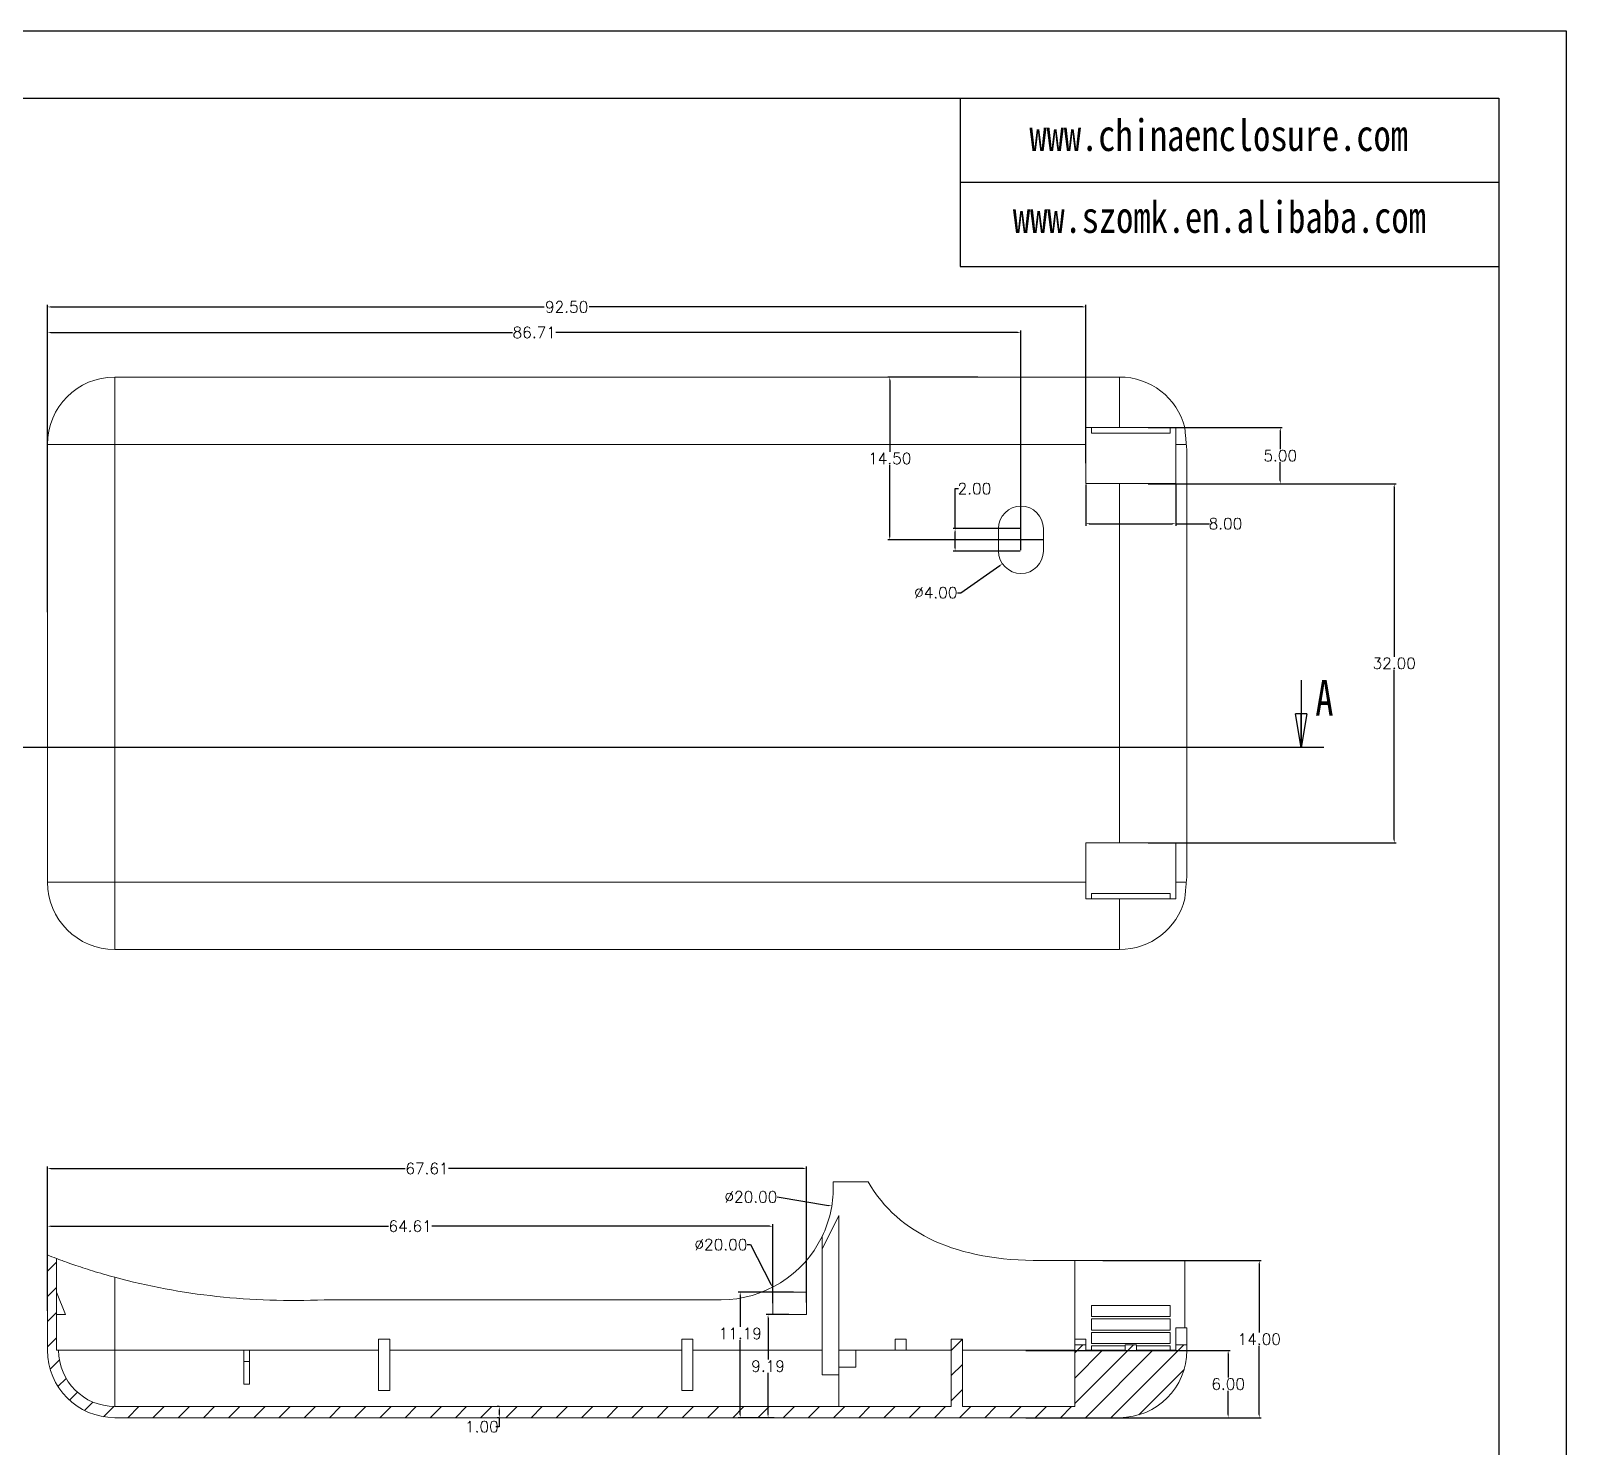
# Model space of a CAD drawing. Header units: inches. Extents: x 1531 to 2581, y 452 to 704.
# Drawn here: x 2444.5 to 2581.3, y 578.1 to 704.3 of the extents above; entities that cross this region are included whole.
import ezdxf

# ---------------------------------------------------------------- set-up
doc = ezdxf.new("R2010")
doc.units = ezdxf.units.IN
doc.header["$LTSCALE"] = 15
doc.layers.add('文字', color=81, linetype='Continuous')
doc.styles.add('SLDTEXTSTYLE0', font='TXT', dxfattribs={"width": 0.75})
doc.styles.get("Standard").update_dxf_attribs({"font": 'txt', "bigfont": 'gbcbig.shx'})
doc.styles.add('宋体', font='', dxfattribs={"width": 0.8, "height": 3.5})
doc.styles.get('宋体').set_extended_font_data('SimSun')
doc.dimstyles.new('1.5', dxfattribs={"dimtxt": 1, "dimasz": 0.3, "dimexe": 0.18, "dimexo": 0.0625, "dimgap": 0.09, "dimtad": 0, "dimtih": 1, "dimtoh": 1, "dimzin": 0, "dimdsep": 46, "dimtxsty": 'Standard', "dimcen": 0, "dimadec": 0, "dimazin": 2, "dimtfac": 1, "dimtofl": 0, "dimtmove": 0, "dimatfit": 3, "dimfxl": 1, "dimtolj": 1, "dimtzin": 0, "dimarcsym": 0})

# ---------------------------------------------------------------- blocks, each defined once
blk = doc.blocks.new('_CLOSED')
at = {"color": 0, "linetype": 'ByBlock', "lineweight": -2}
for p, q in [((-1, 0.166667), (0, 0)), ((-1, 0.166667), (-1, -0.166667)), ((0, 0), (-1, -0.166667)), ((0, 0), (-1, 0))]:
    blk.add_line(p, q, dxfattribs=at)
blk = doc.blocks.new('*D312')
at = {"color": 0, "lineweight": -2}
for p, q in [((2445.98, 652.51), (2445.98, 677.62)), ((2446.28, 677.44), (2487.41, 677.44)), ((2532.39, 677.44), (2491.26, 677.44)), ((2532.69, 658.03), (2532.69, 677.62))]:
    blk.add_line(p, q, dxfattribs=at)
at = {"color": 0}
for points in [[(2446.28, 677.49), (2446.28, 677.39), (2445.98, 677.44)], [(2532.39, 677.49), (2532.39, 677.39), (2532.69, 677.44)]]:
    blk.add_solid(points, dxfattribs=at)
at = {"layer": 'Defpoints', "color": 0}
for p in [(2445.98, 677.44), (2532.69, 657.96), (2445.98, 652.45)]:
    blk.add_point(p, dxfattribs=at)
at = {"color": 0, "insert": (2489.34, 677.44), "char_height": 1, "attachment_point": 5}
blk.add_mtext('\\A1;86.71', dxfattribs=at)
blk = doc.blocks.new('*D313')
at = {"color": 0, "lineweight": -2}
for p, q in [((2445.98, 652.51), (2445.98, 679.89)), ((2538.48, 665.78), (2538.48, 679.89)), ((2446.28, 679.71), (2490.22, 679.71)), ((2538.18, 679.71), (2494.24, 679.71))]:
    blk.add_line(p, q, dxfattribs=at)
at = {"color": 0}
for points in [[(2446.28, 679.76), (2446.28, 679.66), (2445.98, 679.71)], [(2538.18, 679.76), (2538.18, 679.66), (2538.48, 679.71)]]:
    blk.add_solid(points, dxfattribs=at)
at = {"layer": 'Defpoints', "color": 0}
for p in [(2445.98, 679.71), (2538.48, 665.71), (2445.98, 652.45)]:
    blk.add_point(p, dxfattribs=at)
at = {"color": 0, "insert": (2492.23, 679.71), "char_height": 1, "attachment_point": 5}
blk.add_mtext('\\A1;92.50', dxfattribs=at)
blk = doc.blocks.new('*D314')
at = {"color": 0, "lineweight": -2}
for p, q in [((2538.48, 663.9), (2538.48, 660.22)), ((2546.48, 663.9), (2546.48, 660.22)), ((2538.78, 660.4), (2546.18, 660.4)), ((2546.48, 660.4), (2549.49, 660.4))]:
    blk.add_line(p, q, dxfattribs=at)
at = {"color": 0}
for points in [[(2538.78, 660.45), (2538.78, 660.35), (2538.48, 660.4)], [(2546.18, 660.45), (2546.18, 660.35), (2546.48, 660.4)]]:
    blk.add_solid(points, dxfattribs=at)
at = {"layer": 'Defpoints', "color": 0}
for p in [(2538.48, 663.96), (2546.48, 663.96), (2546.48, 660.4)]:
    blk.add_point(p, dxfattribs=at)
at = {"color": 0, "insert": (2550.91, 660.4), "char_height": 1, "attachment_point": 5}
blk.add_mtext('\\A1;8.00', dxfattribs=at)
blk = doc.blocks.new('*D315')
at = {"color": 0, "lineweight": -2}
for p, q in [((2544.04, 668.96), (2555.97, 668.96)), ((2555.79, 668.66), (2555.79, 667.05)), ((2555.79, 664.26), (2555.79, 665.87)), ((2544.04, 663.96), (2555.97, 663.96))]:
    blk.add_line(p, q, dxfattribs=at)
at = {"color": 0}
for points in [[(2555.74, 668.66), (2555.84, 668.66), (2555.79, 668.96)], [(2555.74, 664.26), (2555.84, 664.26), (2555.79, 663.96)]]:
    blk.add_solid(points, dxfattribs=at)
at = {"layer": 'Defpoints', "color": 0}
for p in [(2543.98, 668.96), (2555.79, 668.96), (2543.98, 663.96)]:
    blk.add_point(p, dxfattribs=at)
at = {"color": 0, "insert": (2555.79, 666.46), "char_height": 1, "attachment_point": 5}
blk.add_mtext('\\A1;5.00', dxfattribs=at)
blk = doc.blocks.new('*D316')
at = {"color": 0, "lineweight": -2}
for p, q in [((2545.1, 663.96), (2566.12, 663.96)), ((2565.94, 663.66), (2565.94, 648.55)), ((2565.94, 632.26), (2565.94, 647.37)), ((2544.04, 631.96), (2566.12, 631.96))]:
    blk.add_line(p, q, dxfattribs=at)
at = {"color": 0}
for points in [[(2565.89, 663.66), (2565.99, 663.66), (2565.94, 663.96)], [(2565.89, 632.26), (2565.99, 632.26), (2565.94, 631.96)]]:
    blk.add_solid(points, dxfattribs=at)
at = {"layer": 'Defpoints', "color": 0}
for p in [(2545.04, 663.96), (2543.98, 631.96), (2565.94, 631.96)]:
    blk.add_point(p, dxfattribs=at)
at = {"color": 0, "insert": (2565.94, 647.96), "char_height": 1, "attachment_point": 5}
blk.add_mtext('\\A1;32.00', dxfattribs=at)
blk = doc.blocks.new('*D317')
at = {"color": 0, "lineweight": -2}
for p, q in [((2528.84, 673.46), (2520.83, 673.46)), ((2521.01, 673.16), (2521.01, 666.8)), ((2521.01, 659.26), (2521.01, 665.62)), ((2534.63, 658.96), (2520.83, 658.96))]:
    blk.add_line(p, q, dxfattribs=at)
at = {"color": 0}
for points in [[(2520.96, 673.16), (2521.06, 673.16), (2521.01, 673.46)], [(2520.96, 659.26), (2521.06, 659.26), (2521.01, 658.96)]]:
    blk.add_solid(points, dxfattribs=at)
at = {"layer": 'Defpoints', "color": 0}
for p in [(2521.01, 673.46), (2528.9, 673.46), (2534.69, 658.96)]:
    blk.add_point(p, dxfattribs=at)
at = {"color": 0, "insert": (2521.01, 666.21), "char_height": 1, "attachment_point": 5}
blk.add_mtext('\\A1;14.50', dxfattribs=at)
blk = doc.blocks.new('*D318')
at = {"color": 0, "lineweight": -2}
for p, q in [((2527.34, 654.25), (2530.8, 656.66)), ((2527.04, 654.25), (2527.34, 654.25))]:
    blk.add_line(p, q, dxfattribs=at)
at = {"color": 0}
blk.add_solid([(2530.77, 656.7), (2530.83, 656.61), (2531.05, 656.83)], dxfattribs=at)
at = {"layer": 'Defpoints', "color": 0}
for p in [(2534.34, 659.1), (2531.05, 656.83)]:
    blk.add_point(p, dxfattribs=at)
at = {"color": 0, "insert": (2525.11, 654.25), "char_height": 1, "attachment_point": 5}
blk.add_mtext('\\A1;∅4.00', dxfattribs=at)
blk = doc.blocks.new('*D319')
at = {"color": 0, "lineweight": -2}
for p, q in [((2526.83, 659.96), (2526.83, 663.52)), ((2526.83, 663.52), (2527.13, 663.52)), ((2532.63, 659.96), (2526.65, 659.96)), ((2526.83, 658.26), (2526.83, 659.66)), ((2532.63, 657.96), (2526.65, 657.96))]:
    blk.add_line(p, q, dxfattribs=at)
at = {"color": 0}
for points in [[(2526.78, 659.66), (2526.88, 659.66), (2526.83, 659.96)], [(2526.78, 658.26), (2526.88, 658.26), (2526.83, 657.96)]]:
    blk.add_solid(points, dxfattribs=at)
at = {"layer": 'Defpoints', "color": 0}
for p in [(2532.69, 659.96), (2526.83, 657.96), (2532.69, 657.96)]:
    blk.add_point(p, dxfattribs=at)
at = {"color": 0, "insert": (2528.55, 663.52), "char_height": 1, "attachment_point": 5}
blk.add_mtext('\\A1;2.00', dxfattribs=at)
blk = doc.blocks.new('*D320')
at = {"color": 0, "lineweight": -2}
for p, q in [((2486.23, 581.75), (2486.05, 581.75)), ((2486.23, 581.45), (2486.23, 581.05)), ((2486.23, 579.95), (2485.93, 579.95)), ((2486.23, 580.75), (2486.05, 580.75)), ((2486.23, 580.75), (2486.23, 579.95))]:
    blk.add_line(p, q, dxfattribs=at)
at = {"color": 0}
for points in [[(2486.18, 581.45), (2486.28, 581.45), (2486.23, 581.75)], [(2486.18, 581.05), (2486.28, 581.05), (2486.23, 580.75)]]:
    blk.add_solid(points, dxfattribs=at)
at = {"layer": 'Defpoints', "color": 0}
for p in [(2486.29, 581.75), (2486.23, 580.75), (2486.29, 580.75)]:
    blk.add_point(p, dxfattribs=at)
at = {"color": 0, "insert": (2484.68, 579.95), "char_height": 1, "attachment_point": 5}
blk.add_mtext('\\A1;1.00', dxfattribs=at)
blk = doc.blocks.new('*D321')
at = {"color": 0, "lineweight": -2}
for p, q in [((2512.03, 589.94), (2509.99, 589.94)), ((2510.17, 589.64), (2510.17, 585.94)), ((2510.17, 581.05), (2510.17, 584.76)), ((2510.72, 580.75), (2509.99, 580.75))]:
    blk.add_line(p, q, dxfattribs=at)
at = {"color": 0}
for points in [[(2510.12, 589.64), (2510.22, 589.64), (2510.17, 589.94)], [(2510.12, 581.05), (2510.22, 581.05), (2510.17, 580.75)]]:
    blk.add_solid(points, dxfattribs=at)
at = {"layer": 'Defpoints', "color": 0}
for p in [(2512.09, 589.94), (2510.17, 580.75), (2510.78, 580.75)]:
    blk.add_point(p, dxfattribs=at)
at = {"color": 0, "insert": (2510.17, 585.35), "char_height": 1, "attachment_point": 5}
blk.add_mtext('\\A1;9.19', dxfattribs=at)
blk = doc.blocks.new('*D322')
at = {"color": 0, "lineweight": -2}
for p, q in [((2512.43, 591.94), (2507.51, 591.94)), ((2507.69, 591.64), (2507.69, 588.85)), ((2507.69, 581.05), (2507.69, 587.67)), ((2510.72, 580.75), (2507.51, 580.75))]:
    blk.add_line(p, q, dxfattribs=at)
at = {"color": 0}
for points in [[(2507.64, 591.64), (2507.74, 591.64), (2507.69, 591.94)], [(2507.64, 581.05), (2507.74, 581.05), (2507.69, 580.75)]]:
    blk.add_solid(points, dxfattribs=at)
at = {"layer": 'Defpoints', "color": 0}
for p in [(2512.49, 591.94), (2507.69, 580.75), (2510.78, 580.75)]:
    blk.add_point(p, dxfattribs=at)
at = {"color": 0, "insert": (2507.69, 588.26), "char_height": 1, "attachment_point": 5}
blk.add_mtext('\\A1;11.19', dxfattribs=at)
blk = doc.blocks.new('*D324')
at = {"color": 0, "lineweight": -2}
for p, q in [((2445.98, 590.97), (2445.98, 597.99)), ((2446.28, 597.81), (2476.36, 597.81)), ((2510.29, 597.81), (2480.21, 597.81)), ((2510.59, 590.97), (2510.59, 597.99))]:
    blk.add_line(p, q, dxfattribs=at)
at = {"color": 0}
for points in [[(2446.28, 597.86), (2446.28, 597.76), (2445.98, 597.81)], [(2510.29, 597.86), (2510.29, 597.76), (2510.59, 597.81)]]:
    blk.add_solid(points, dxfattribs=at)
at = {"layer": 'Defpoints', "color": 0}
for p in [(2445.98, 597.81), (2445.98, 590.91), (2510.59, 590.91)]:
    blk.add_point(p, dxfattribs=at)
at = {"color": 0, "insert": (2478.29, 597.81), "char_height": 1, "attachment_point": 5}
blk.add_mtext('\\A1;64.61', dxfattribs=at)
blk = doc.blocks.new('*D325')
at = {"color": 0, "lineweight": -2}
for p, q in [((2445.98, 590.28), (2445.98, 603.13)), ((2446.28, 602.95), (2477.86, 602.95)), ((2513.29, 602.95), (2481.71, 602.95)), ((2513.59, 591.01), (2513.59, 603.13))]:
    blk.add_line(p, q, dxfattribs=at)
at = {"color": 0}
for points in [[(2446.28, 603), (2446.28, 602.9), (2445.98, 602.95)], [(2513.29, 603), (2513.29, 602.9), (2513.59, 602.95)]]:
    blk.add_solid(points, dxfattribs=at)
at = {"layer": 'Defpoints', "color": 0}
for p in [(2445.98, 602.95), (2513.59, 590.94), (2445.98, 590.22)]:
    blk.add_point(p, dxfattribs=at)
at = {"color": 0, "insert": (2479.79, 602.95), "char_height": 1, "attachment_point": 5}
blk.add_mtext('\\A1;67.61', dxfattribs=at)
blk = doc.blocks.new('*D326')
at = {"color": 0, "lineweight": -2}
for p, q in [((2508.31, 596.17), (2508.61, 596.17)), ((2508.61, 596.17), (2510.43, 592.64))]:
    blk.add_line(p, q, dxfattribs=at)
at = {"color": 0}
blk.add_solid([(2510.48, 592.66), (2510.39, 592.61), (2510.57, 592.37)], dxfattribs=at)
at = {"layer": 'Defpoints', "color": 0}
for p in [(2501.39, 610.14), (2510.57, 592.37)]:
    blk.add_point(p, dxfattribs=at)
at = {"color": 0, "insert": (2505.97, 596.17), "char_height": 1, "attachment_point": 5}
blk.add_mtext('\\A1;∅20.00', dxfattribs=at)
blk = doc.blocks.new('*D327')
at = {"color": 0, "lineweight": -2}
blk.add_line((2510.98, 600.42), (2515.55, 599.67), dxfattribs=at)
at = {"color": 0}
blk.add_solid([(2515.56, 599.71), (2515.54, 599.62), (2515.84, 599.62)], dxfattribs=at)
at = {"layer": 'Defpoints', "color": 0}
for p in [(2496.11, 602.89), (2515.84, 599.62)]:
    blk.add_point(p, dxfattribs=at)
at = {"color": 0, "insert": (2508.64, 600.42), "char_height": 1, "attachment_point": 5}
blk.add_mtext('\\A1;∅20.00', dxfattribs=at)
blk = doc.blocks.new('*D328')
at = {"color": 0, "lineweight": -2}
for p, q in [((2539.99, 594.75), (2554.1, 594.75)), ((2553.92, 594.45), (2553.92, 588.34)), ((2553.92, 581.05), (2553.92, 587.16)), ((2537.69, 580.75), (2554.1, 580.75))]:
    blk.add_line(p, q, dxfattribs=at)
at = {"color": 0}
for points in [[(2553.87, 594.45), (2553.97, 594.45), (2553.92, 594.75)], [(2553.87, 581.05), (2553.97, 581.05), (2553.92, 580.75)]]:
    blk.add_solid(points, dxfattribs=at)
at = {"layer": 'Defpoints', "color": 0}
for p in [(2539.92, 594.75), (2553.92, 594.75), (2537.63, 580.75)]:
    blk.add_point(p, dxfattribs=at)
at = {"color": 0, "insert": (2553.92, 587.75), "char_height": 1, "attachment_point": 5}
blk.add_mtext('\\A1;14.00', dxfattribs=at)
blk = doc.blocks.new('*D329')
at = {"color": 0, "lineweight": -2}
for p, q in [((2533.14, 586.75), (2551.33, 586.75)), ((2551.15, 586.45), (2551.15, 584.34)), ((2551.15, 581.05), (2551.15, 583.16)), ((2533.14, 580.75), (2551.33, 580.75))]:
    blk.add_line(p, q, dxfattribs=at)
at = {"color": 0}
for points in [[(2551.1, 586.45), (2551.2, 586.45), (2551.15, 586.75)], [(2551.1, 581.05), (2551.2, 581.05), (2551.15, 580.75)]]:
    blk.add_solid(points, dxfattribs=at)
at = {"layer": 'Defpoints', "color": 0}
for p in [(2533.08, 586.75), (2551.15, 586.75), (2533.08, 580.75)]:
    blk.add_point(p, dxfattribs=at)
at = {"color": 0, "insert": (2551.15, 583.75), "char_height": 1, "attachment_point": 5}
blk.add_mtext('\\A1;6.00', dxfattribs=at)

msp = doc.modelspace()

# ---------------------------------------------------------------- hatches: boundary and pattern name
at = {"linetype": 'Continuous', "lineweight": 0}
h = msp.add_hatch(dxfattribs=at)
h.set_pattern_fill('ANSI31', color=4, scale=0.5, style=0)
edge = h.paths.add_edge_path(flags=0)
edge.add_line((2546.48, 587.255), (2546.48, 586.755))
edge.add_line((2546.48, 586.755), (2542.98, 586.755))
edge.add_line((2542.98, 586.755), (2542.98, 587.255))
edge.add_line((2542.98, 587.255), (2541.98, 587.255))
edge.add_line((2541.98, 587.255), (2541.98, 586.755))
edge.add_line((2541.98, 586.755), (2538.48, 586.755))
edge.add_line((2538.48, 586.755), (2538.48, 587.255))
edge.add_line((2538.48, 587.255), (2537.48, 587.255))
edge.add_line((2537.48, 587.255), (2537.48, 581.755))
edge.add_line((2537.48, 581.755), (2527.48, 581.755))
edge.add_line((2527.48, 581.755), (2527.48, 587.755))
edge.add_line((2527.48, 587.755), (2526.48, 587.755))
edge.add_line((2526.48, 587.755), (2526.48, 581.755))
edge.add_line((2526.48, 581.755), (2451.98, 581.755))
edge.add_arc((2451.98, 586.755), 5, 180, 270, ccw=False)
edge.add_line((2446.98, 586.755), (2446.78, 586.755))
edge.add_line((2446.78, 586.755), (2446.78, 594.946))
edge.add_spline(control_points=[(2446.78, 594.946), (2446.379, 595.097), (2445.98, 595.255)], knot_values=[0.623111, 0.623111, 0.623111, 0.6455588, 0.6455588, 0.6455588], weights=[1, 1, 1], degree=2, periodic=0)
edge.add_line((2445.98, 595.255), (2445.98, 586.755))
edge.add_arc((2451.98, 586.755), 6, 180, 270)
edge.add_line((2451.98, 580.755), (2541.48, 580.755))
edge.add_arc((2541.48, 586.755), 6, 270, 360)
edge.add_line((2547.48, 586.755), (2547.48, 587.255))
edge.add_line((2547.48, 587.255), (2546.48, 587.255))

# ---------------------------------------------------------------- linework, layer by layer
for p, q in [((2224.867, 704.319), (2581.267, 704.319)), ((2581.267, 704.319), (2581.267, 452.319)), ((2236.867, 698.319), (2575.267, 698.319)), ((2527.267, 698.319), (2527.267, 683.319)), ((2575.267, 698.319), (2575.267, 458.319)), ((2527.267, 690.819), (2575.267, 690.819)), ((2527.267, 683.319), (2575.267, 683.319))]:
    msp.add_line(p, q)
at = {"color": 7, "linetype": 'Continuous', "lineweight": 15}
for p, q in [((2451.98, 667.465), (2451.98, 673.465)), ((2451.98, 673.465), (2541.48, 673.465)), ((2541.48, 668.965), (2541.48, 673.465)), ((2541.48, 668.965), (2538.48, 668.965)), ((2538.48, 668.965), (2538.48, 667.465)), ((2538.98, 668.465), (2538.98, 668.965)), ((2546.48, 668.965), (2541.48, 668.965)), ((2545.98, 668.465), (2545.98, 668.965)), ((2546.48, 667.465), (2546.48, 668.965)), ((2445.98, 628.465), (2445.98, 667.465)), ((2445.98, 667.465), (2451.98, 667.465)), ((2451.98, 667.465), (2451.98, 628.465)), ((2538.48, 667.465), (2451.98, 667.465)), ((2538.48, 667.465), (2538.48, 663.965)), ((2545.98, 668.465), (2538.98, 668.465)), ((2546.48, 663.965), (2546.48, 667.465)), ((2546.48, 667.465), (2547.417, 667.465)), ((2547.48, 666.965), (2547.48, 662.386)), ((2538.48, 663.965), (2541.48, 663.965)), ((2541.48, 631.965), (2541.48, 663.965)), ((2541.48, 663.965), (2546.48, 663.965)), ((2547.48, 662.386), (2547.48, 660.215)), ((2530.693, 657.965), (2530.693, 659.965)), ((2534.693, 659.965), (2534.693, 657.965)), ((2547.48, 660.215), (2547.48, 659.215)), ((2547.48, 659.215), (2547.48, 656.465)), ((2547.48, 656.465), (2547.48, 655.465)), ((2547.48, 655.465), (2547.48, 652.465)), ((2547.48, 652.465), (2547.48, 651.465)), ((2547.48, 651.465), (2547.48, 644.465)), ((2547.48, 644.465), (2547.48, 643.465)), ((2547.48, 643.465), (2547.48, 640.465)), ((2547.48, 640.465), (2547.48, 639.465)), ((2547.48, 639.465), (2547.48, 636.715)), ((2547.48, 636.715), (2547.48, 635.715)), ((2547.48, 635.715), (2547.48, 633.543)), ((2547.48, 633.543), (2547.48, 628.965)), ((2538.48, 631.965), (2541.48, 631.965)), ((2538.48, 628.465), (2538.48, 631.965)), ((2541.48, 631.965), (2546.48, 631.965)), ((2546.48, 631.965), (2546.48, 628.465)), ((2445.98, 628.465), (2451.98, 628.465)), ((2451.98, 622.465), (2451.98, 628.465)), ((2451.98, 628.465), (2538.48, 628.465)), ((2538.48, 626.965), (2538.48, 628.465)), ((2546.48, 628.465), (2547.417, 628.465)), ((2546.48, 628.465), (2546.48, 626.965)), ((2541.48, 626.965), (2538.48, 626.965)), ((2538.98, 627.465), (2538.98, 626.965)), ((2545.98, 627.465), (2538.98, 627.465)), ((2541.48, 622.465), (2541.48, 626.965)), ((2546.48, 626.965), (2541.48, 626.965)), ((2545.98, 627.465), (2545.98, 626.965)), ((2541.48, 622.465), (2451.98, 622.465)), ((2515.98, 601.255), (2515.98, 601.755)), ((2519.083, 601.755), (2515.98, 601.755)), ((2516.48, 598.755), (2514.98, 595.755)), ((2516.48, 598.755), (2516.48, 585.255)), ((2514.98, 595.755), (2514.98, 596.896)), ((2445.98, 586.755), (2445.98, 595.255)), ((2514.98, 584.575), (2514.98, 595.755)), ((2446.78, 594.946), (2446.78, 586.755)), ((2534.48, 594.755), (2537.48, 594.755)), ((2547.289, 594.755), (2537.48, 594.755)), ((2537.48, 594.755), (2537.48, 587.755)), ((2547.289, 588.755), (2547.289, 594.755)), ((2451.98, 586.755), (2451.98, 593.263)), ((2447.58, 589.946), (2446.78, 591.946)), ((2470.644, 591.255), (2505.98, 591.255)), ((2513.592, 591.945), (2510.592, 591.945)), ((2510.592, 589.945), (2510.592, 591.945)), ((2513.592, 591.945), (2513.592, 589.945)), ((2447.58, 589.946), (2446.78, 589.946)), ((2510.592, 589.945), (2513.592, 589.945)), ((2538.98, 590.755), (2545.98, 590.755)), ((2538.98, 589.755), (2538.98, 590.755)), ((2545.98, 589.755), (2538.98, 589.755)), ((2538.98, 589.555), (2545.98, 589.555)), ((2538.98, 588.555), (2538.98, 589.555)), ((2545.98, 590.755), (2545.98, 589.755)), ((2545.98, 589.555), (2545.98, 588.555)), ((2545.98, 588.555), (2538.98, 588.555)), ((2538.98, 588.355), (2545.98, 588.355)), ((2538.98, 587.355), (2538.98, 588.355)), ((2545.98, 588.355), (2545.98, 587.355)), ((2546.48, 587.255), (2546.48, 588.755)), ((2547.48, 588.755), (2546.48, 588.755)), ((2547.48, 588.755), (2547.48, 587.255)), ((2446.98, 586.755), (2446.78, 586.755)), ((2446.98, 586.755), (2451.98, 586.755)), ((2451.98, 586.755), (2451.98, 581.755)), ((2451.98, 586.755), (2463.48, 586.755)), ((2463.48, 586.755), (2463.48, 585.755)), ((2463.48, 586.755), (2463.98, 586.755)), ((2463.98, 586.755), (2475.48, 586.755)), ((2463.98, 585.755), (2463.98, 586.755)), ((2475.48, 587.755), (2476.48, 587.755)), ((2475.48, 583.184), (2475.48, 587.755)), ((2476.48, 583.184), (2476.48, 587.755)), ((2476.48, 586.755), (2502.48, 586.755)), ((2502.48, 587.755), (2503.48, 587.755)), ((2502.48, 583.184), (2502.48, 587.755)), ((2503.48, 583.184), (2503.48, 587.755)), ((2503.48, 586.755), (2514.98, 586.755)), ((2517.98, 586.755), (2526.48, 586.755)), ((2517.98, 586.755), (2517.98, 585.255)), ((2522.48, 587.755), (2521.48, 587.755)), ((2521.48, 587.755), (2521.48, 586.755)), ((2522.48, 587.755), (2522.48, 586.755)), ((2526.48, 581.755), (2526.48, 587.755)), ((2527.48, 587.755), (2526.48, 587.755)), ((2527.48, 587.755), (2527.48, 581.755)), ((2537.48, 586.755), (2527.48, 586.755)), ((2538.48, 587.755), (2537.48, 587.755)), ((2537.48, 587.255), (2537.48, 587.755)), ((2537.48, 587.255), (2537.48, 581.755)), ((2537.48, 587.255), (2538.48, 587.255)), ((2538.48, 587.755), (2538.48, 587.255)), ((2538.48, 587.255), (2538.48, 586.755)), ((2538.48, 586.755), (2541.98, 586.755)), ((2545.98, 587.355), (2538.98, 587.355)), ((2538.98, 587.155), (2541.98, 587.155)), ((2538.98, 586.755), (2538.98, 587.155)), ((2541.98, 587.255), (2541.98, 586.755)), ((2541.98, 587.255), (2542.98, 587.255)), ((2542.98, 587.255), (2542.98, 586.755)), ((2542.98, 587.155), (2545.98, 587.155)), ((2542.98, 586.755), (2546.48, 586.755)), ((2545.98, 587.155), (2545.98, 586.755)), ((2546.48, 587.255), (2547.48, 587.255)), ((2546.48, 587.255), (2546.48, 586.755)), ((2547.48, 587.255), (2547.48, 586.755)), ((2463.48, 585.755), (2463.98, 585.755)), ((2463.48, 583.755), (2463.48, 585.755)), ((2463.98, 583.755), (2463.98, 585.755)), ((2516.48, 584.575), (2514.98, 584.575)), ((2516.48, 585.255), (2516.48, 581.755)), ((2517.98, 585.255), (2516.48, 585.255)), ((2463.48, 583.755), (2463.98, 583.755)), ((2475.48, 583.184), (2476.48, 583.184)), ((2502.48, 583.184), (2503.48, 583.184)), ((2451.98, 581.755), (2526.48, 581.755)), ((2527.48, 581.755), (2537.48, 581.755)), ((2451.98, 580.755), (2541.48, 580.755))]:
    msp.add_line(p, q, dxfattribs=at)
at = {"color": 7, "linetype": 'Continuous', "lineweight": 30}
msp.add_line((2557.66, 646.465), (2557.66, 640.465), dxfattribs=at)
at = {"color": 1}
msp.add_line((2559.66, 640.465), (2433.8, 640.465), dxfattribs=at)
at = {"color": 8, "linetype": 'Continuous', "lineweight": 15}
msp.add_line((2517.98, 586.755), (2516.48, 586.755), dxfattribs=at)
at = {"color": 7, "linetype": 'Continuous', "lineweight": 15}
for centre, radius, start, end in [((2451.98, 667.465), 6, 90, 180), ((2541.48, 667.465), 6, 14.47751, 90), ((2532.693, 659.965), 2, 0, 180), ((2532.693, 657.965), 2, 180, 0), ((2451.98, 628.465), 6, 180, 270), ((2541.48, 628.465), 6, 270, 345.52249), ((2505.98, 601.255), 10, 334.15807, 0), ((2505.98, 601.255), 10, 270, 334.15807), ((2451.98, 586.755), 6, 180, 270), ((2451.98, 586.755), 5, 180, 270), ((2541.48, 586.755), 6, 270, 0)]:
    msp.add_arc(centre, radius, start, end, dxfattribs=at)
for points, knots in [([(2547.375, 667.965), (2547.363, 668.096), (2547.352, 668.226), (2547.332, 668.468), (2547.322, 668.579), (2547.299, 668.856), (2547.289, 668.965), (2547.289, 668.965)], [0, 0, 0, 0, 0.25, 0.25, 0.5, 0.5, 1, 1, 1, 1]), ([(2547.48, 666.965), (2547.48, 666.965), (2547.478, 666.976), (2547.47, 667.021), (2547.465, 667.055), (2547.446, 667.186), (2547.43, 667.312), (2547.417, 667.465)], [0, 0, 0, 0, 0.25, 0.25, 0.5, 0.5, 1, 1, 1, 1]), ([(2547.289, 626.965), (2547.289, 626.965), (2547.291, 626.991), (2547.3, 627.091), (2547.306, 627.166), (2547.33, 627.442), (2547.352, 627.701), (2547.375, 627.965)], [0, 0, 0, 0, 0.25, 0.25, 0.5, 0.5, 1, 1, 1, 1]), ([(2547.417, 628.465), (2547.423, 628.541), (2547.431, 628.61), (2547.445, 628.733), (2547.452, 628.787), (2547.465, 628.874), (2547.47, 628.908), (2547.478, 628.953), (2547.48, 628.965), (2547.48, 628.965)], [0, 0, 0, 0, 0.25, 0.25, 0.5, 0.5, 0.75, 0.75, 1, 1, 1, 1]), ([(2446.78, 594.946), (2446.78, 594.946), (2446.815, 594.932), (2446.953, 594.881), (2447.058, 594.842), (2447.327, 594.742), (2447.491, 594.682), (2447.781, 594.579), (2447.885, 594.542), (2448.103, 594.465), (2448.218, 594.425), (2448.579, 594.3), (2448.844, 594.211), (2449.408, 594.026), (2449.704, 593.931), (2450.322, 593.739), (2450.647, 593.641), (2451.306, 593.449), (2451.64, 593.355), (2451.98, 593.263)], [0, 0, 0, 0, 0.125, 0.125, 0.25, 0.25, 0.375, 0.375, 0.4375, 0.4375, 0.5, 0.5, 0.625, 0.625, 0.75, 0.75, 0.875, 0.875, 1, 1, 1, 1])]:
    msp.add_open_spline(points, degree=3, knots=knots, dxfattribs=at)
for points in [[(2547.417, 667.465), (2547.404, 667.617), (2547.389, 667.789), (2547.375, 667.965)], [(2547.375, 627.965), (2547.389, 628.14), (2547.404, 628.312), (2547.417, 628.465)], [(2534.48, 594.755), (2526.977, 594.738), (2521.844, 597.071), (2519.083, 601.755)], [(2446.78, 594.946), (2446.512, 595.047), (2446.246, 595.15), (2445.98, 595.255)], [(2470.644, 591.255), (2464.106, 590.992), (2457.885, 591.662), (2451.98, 593.263)]]:
    msp.add_open_spline(points, degree=3, dxfattribs=at)

# ---------------------------------------------------------------- block references
at = {"color": 7, "linetype": 'Continuous', "lineweight": 30, "xscale": 3, "yscale": 3, "zscale": 0.5, "rotation": 270}
msp.add_blockref('_CLOSED', (2557.66, 640.465), dxfattribs=at)

# ---------------------------------------------------------------- texts
at = {"color": 7, "linetype": 'Continuous', "insert": (2558.911, 646.465), "char_height": 3.175, "attachment_point": 1, "style": 'SLDTEXTSTYLE0'}
msp.add_mtext('A', dxfattribs=at)
at = {"layer": '文字', "color": 0, "char_height": 2.816, "width": 49.47442, "attachment_point": 1, "style": '宋体'}
for s, insert in [('www.chinaenclosure.com', (2533.45, 696.419)), ('www.szomk.en.alibaba.com', (2531.979, 689.127))]:
    msp.add_mtext(s, dxfattribs=dict(at, insert=insert))

# ---------------------------------------------------------------- dimensions: what is measured, and where the dimension line sits
for base, p1, p2, picture, middle in [((2445.98, 679.712), (2538.48, 665.715), (2445.98, 652.448), '*D313', (2492.23, 679.712)), ((2445.98, 677.443), (2532.693, 657.965), (2445.98, 652.448), '*D312', (2489.336, 677.443)), ((2546.48, 660.403), (2538.48, 663.965), (2546.48, 663.965), '*D314', (2550.909, 660.403))]:
    dim = msp.add_linear_dim(base=base, p1=p1, p2=p2, dimstyle='1.5')
    dim.commit()
    dim.dimension.update_dxf_attribs({"geometry": picture, "text_midpoint": middle, "dimtype": 160})
for base, p1, p2, picture, middle in [((2521.014, 673.465), (2534.693, 658.965), (2528.9, 673.465), '*D317', (2521.014, 666.215)), ((2555.79, 668.965), (2543.98, 663.965), (2543.98, 668.965), '*D315', (2555.79, 666.465)), ((2565.944, 631.965), (2545.037, 663.965), (2543.98, 631.965), '*D316', (2565.944, 647.965)), ((2510.173, 580.755), (2512.092, 589.945), (2510.778, 580.755), '*D321', (2510.173, 585.35)), ((2551.151, 586.755), (2533.081, 580.755), (2533.081, 586.755), '*D329', (2551.151, 583.755))]:
    dim = msp.add_linear_dim(base=base, p1=p1, p2=p2, angle=90, dimstyle='1.5')
    dim.commit()
    dim.dimension.update_dxf_attribs({"geometry": picture, "text_midpoint": middle})
for base, p1, p2, picture, middle in [((2526.831, 657.965), (2532.693, 659.965), (2532.693, 657.965), '*D319', (2528.554, 663.522)), ((2553.918, 594.755), (2537.632, 580.755), (2539.923, 594.755), '*D328', (2553.918, 587.755)), ((2507.687, 580.755), (2512.488, 591.945), (2510.778, 580.755), '*D322', (2507.687, 588.263)), ((2486.234, 580.755), (2486.294, 581.755), (2486.294, 580.755), '*D320', (2484.678, 579.955))]:
    dim = msp.add_linear_dim(base=base, p1=p1, p2=p2, angle=90, dimstyle='1.5')
    dim.commit()
    dim.dimension.update_dxf_attribs({"geometry": picture, "text_midpoint": middle, "dimtype": 160})
for p1, p2, picture, middle in [((2534.337, 659.103), (2531.048, 656.826), '*D318', (2525.112, 654.255)), ((2496.115, 602.893), (2515.845, 599.616), '*D327', (2510.977, 600.425))]:
    dim = msp.add_diameter_dim_2p(p1=p1, p2=p2, dimstyle='1.5')
    dim.commit()
    dim.dimension.update_dxf_attribs({"geometry": picture, "text_midpoint": middle, "dimtype": 163})
dim = msp.add_diameter_dim_2p(p1=(2501.389, 610.139), p2=(2510.57, 592.371), dimstyle='1.5', override={"dimtmove": 1})
dim.commit()
dim.dimension.update_dxf_attribs({"geometry": '*D326', "text_midpoint": (2508.605, 596.174), "dimtype": 163})
for base, p1, p2, picture, middle in [((2445.98, 602.952), (2513.592, 590.945), (2445.98, 590.219), '*D325', (2479.786, 602.952)), ((2445.98, 597.814), (2510.592, 590.912), (2445.98, 590.912), '*D324', (2478.286, 597.814))]:
    dim = msp.add_linear_dim(base=base, p1=p1, p2=p2, dimstyle='1.5')
    dim.commit()
    dim.dimension.update_dxf_attribs({"geometry": picture, "text_midpoint": middle})

doc.saveas('drawing.dxf')
